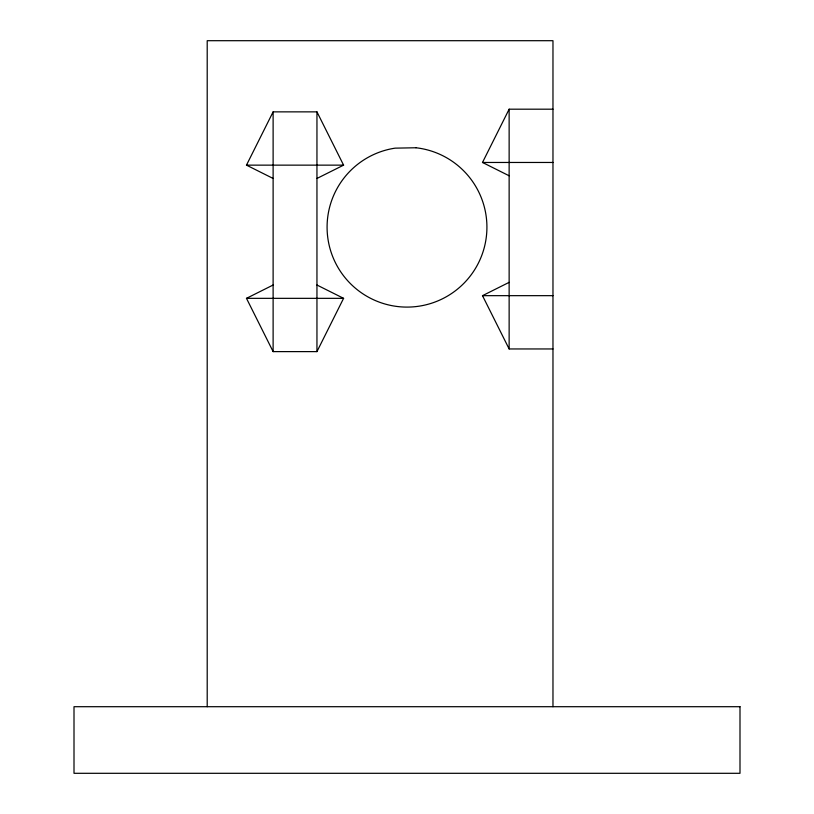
<?xml version="1.0" encoding="UTF-8"?>
<svg xmlns="http://www.w3.org/2000/svg" width="814" height="814" viewBox="0 0 814 814"><rect width="100%" height="100%" fill="white"/><g stroke="black" fill="none" stroke-linecap="round" stroke-linejoin="round"><path stroke-width="1.22" d="M273.117 178.459L246.479 165.14L273.117 111.864L316.951 111.864L343.589 165.14L316.951 178.459M273.117 285.022L246.479 298.341L273.117 351.617L316.951 351.617L343.589 298.341L316.951 285.022M509.137 175.783L482.499 162.464L509.137 109.188L552.971 109.188M552.971 348.952L509.137 348.952L482.499 295.665L509.137 282.346M482.499 162.464L552.971 162.464M246.479 165.14L343.589 165.14M482.499 295.665L552.971 295.665M246.479 298.341L343.589 298.341M552.971 706.705L552.971 40.7L207.204 40.7L207.204 706.705M509.137 109.188L509.137 348.952M316.951 111.864L316.951 351.617M273.117 111.864L273.117 351.617M415.974 147.761L395.116 148.148A79.925 79.925 0 0 0 340.394 271.347A79.925 79.925 0 0 0 475.183 268.874A79.925 79.925 0 0 0 415.974 147.761M739.997 706.705L74.003 706.705L74.003 773.3L739.997 773.3L739.997 706.705"/></g></svg>
